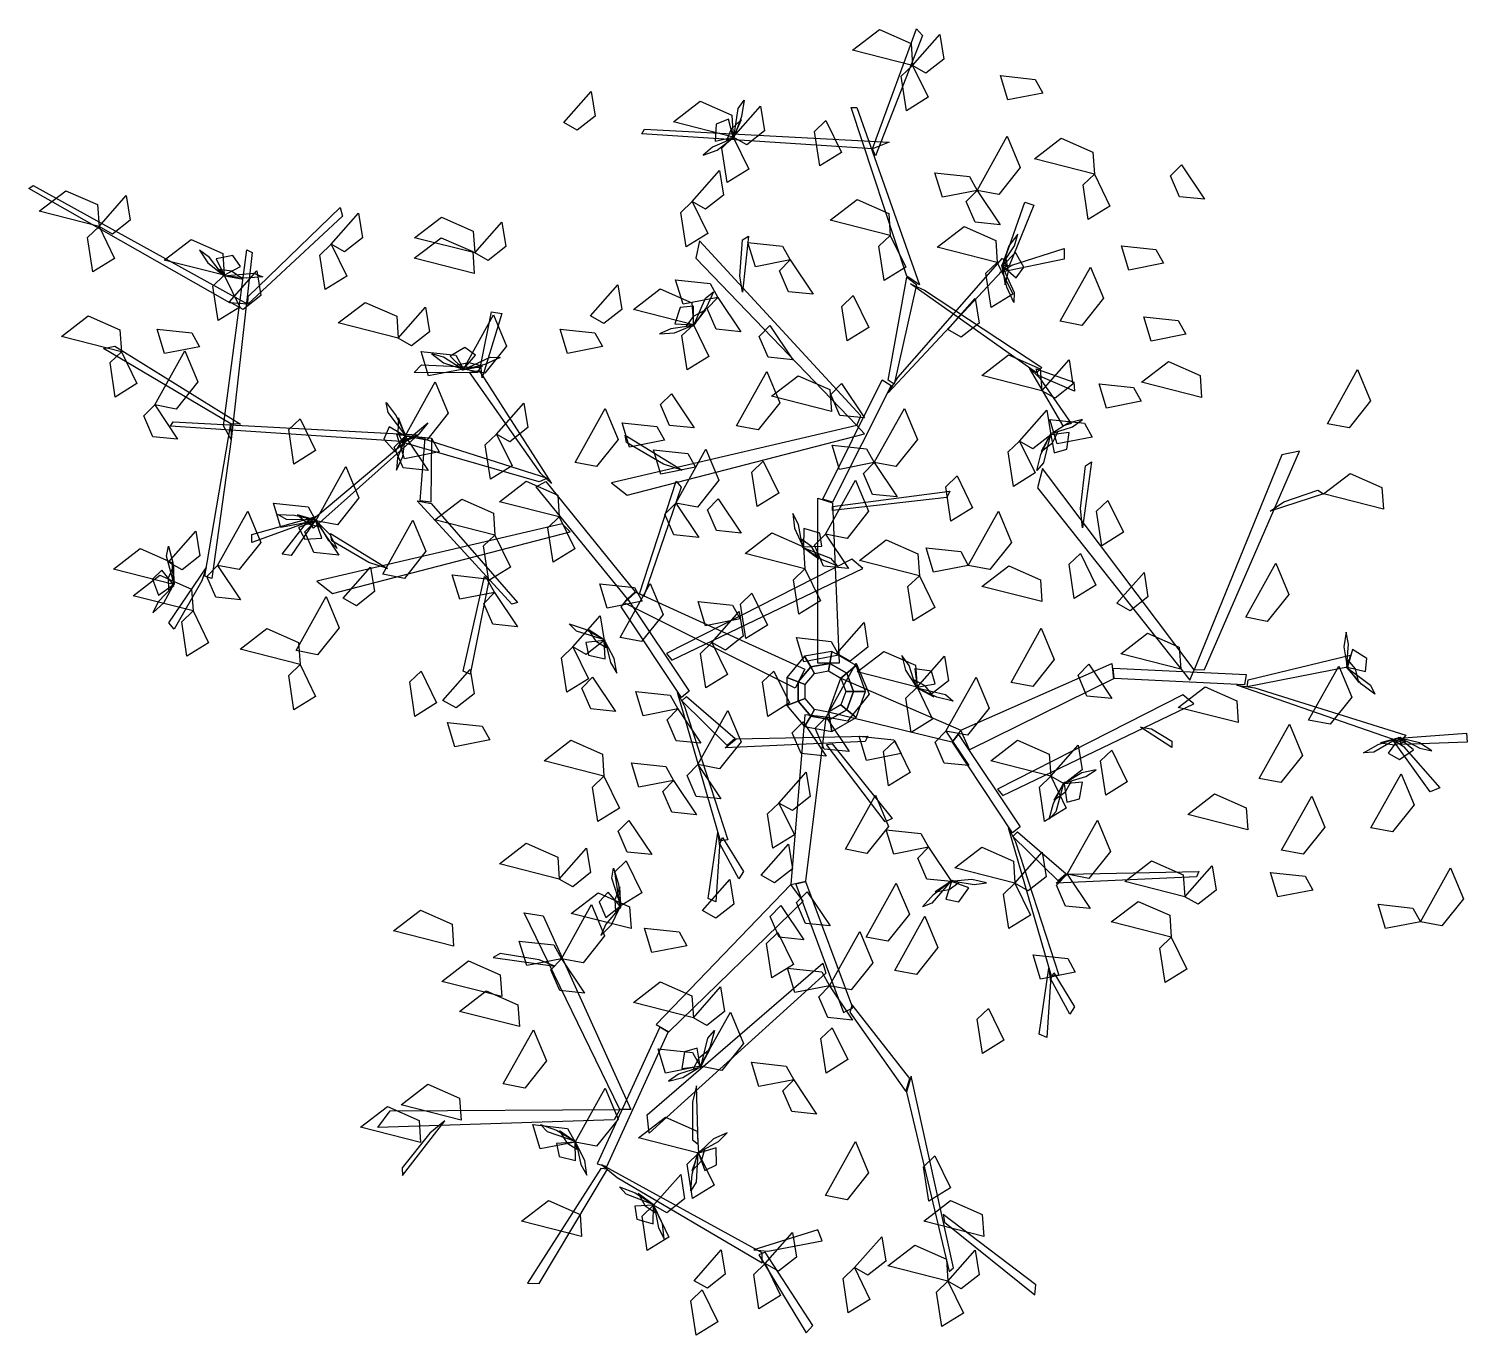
# Model space of a CAD drawing. Extents: x -1501 to 596, y -723 to -174.
# Drawn here: x 143.3 to 596.4, y -644.1 to -232.6 of the extents above; entities that cross this region are included whole.
import ezdxf

# ---------------------------------------------------------------- set-up
doc = ezdxf.new("R2010")
doc.units = 0
doc.layers.get('0').update_dxf_attribs({"linetype": 'CONTINUOUS'})

msp = doc.modelspace()

# ---------------------------------------------------------------- linework, layer by layer
at = {"color": 0, "linetype": 'CONTINUOUS'}
for points in [[(421.7, -244.14, 162.59), (402.8, -239.34, 160.89), (411.24, -232.85, 160.16), (421.21, -237.24, 161.37)], [(409.07, -270.44, 192.21), (422.92, -232.59, 217.44), (424.76, -234.76, 215.99), (410, -272.62, 190.76)], [(421.7, -244.14, 162.59), (430.3, -234.39, 158.43), (431.54, -242.13, 158.72), (425.91, -246.55, 161.26)], [(421.7, -244.14, 154.19), (426.58, -254.18, 152.48), (419.77, -258.4, 158.57), (418.12, -247.57, 157.63)], [(462.66, -252.86, 191.38), (451.71, -255.02, 189.67), (449.37, -247.35, 195.76), (460.27, -248.53, 194.83)], [(311.82, -262.15, 217.28), (320.42, -252.4, 213.12), (321.67, -260.14, 213.42), (316.03, -264.56, 215.95)], [(365.22, -266.73, 162.59), (346.33, -261.93, 160.89), (354.76, -255.44, 160.16), (364.73, -259.83, 161.37)], [(365.22, -266.73, 162.59), (373.82, -256.98, 158.43), (375.07, -264.72, 158.72), (369.44, -269.14, 161.26)], [(365.4, -266.86, 162.85), (366.73, -257.66, 160.89), (368.59, -255.06, 164.17), (367.79, -260.27, 165.16)], [(419.84, -310.47, 165.52), (402.31, -257.39, 200.91), (404.15, -257.39, 200.91), (423.84, -313.29, 163.64)], [(365.22, -266.73, 162.59), (363.7, -261.11, 159.12), (359.85, -262.63, 157.23), (359.53, -267.97, 159.36)], [(365.21, -267.1, 162.84), (367.78, -261.21, 167), (364.53, -264.24, 170.95), (363.12, -267.75, 168.11)], [(394.39, -261.48, 172.9), (399.28, -271.52, 171.19), (392.46, -275.74, 177.28), (390.81, -264.9, 176.35)], [(409.07, -270.44, 192.21), (336.38, -265.66, 209), (337.2, -264.23, 209.55), (414.32, -268.32, 192.23)], [(364.71, -267.26, 162.38), (358.68, -269.84, 161.53), (355.71, -272.37, 164.39), (360.14, -270.81, 165.9)], [(365.22, -266.73, 162.59), (370.11, -276.77, 160.88), (363.29, -280.99, 166.97), (361.65, -270.16, 166.03)], [(442.01, -283.49, 142.43), (451.49, -266.45, 140.73), (455.61, -276.26, 140), (448.81, -284.78, 141.21)], [(478.95, -278.38, 189.7), (460.05, -273.58, 188.01), (468.49, -267.09, 187.27), (478.46, -271.48, 188.49)], [(506.36, -275.45, 161.14), (513.59, -286.26, 156.98), (505.79, -285.49, 157.28), (502.96, -278.91, 159.81)], [(352.28, -286.99, 201.04), (360.88, -277.24, 196.88), (362.13, -284.98, 197.18), (356.49, -289.4, 199.71)], [(442.01, -283.49, 142.43), (431.06, -285.64, 140.72), (428.72, -277.97, 146.81), (439.62, -279.15, 145.87)], [(478.95, -278.38, 198.1), (483.83, -288.42, 196.39), (477.02, -292.64, 202.48), (475.37, -281.8, 201.55)], [(206.65, -318.91, 165.95), (143.3, -282.93, 182.74), (144.67, -282.01, 183.29), (212.29, -319.29, 165.97)], [(165.43, -294.88, 170.99), (146.53, -290.08, 169.29), (154.97, -283.59, 168.56), (164.94, -287.98, 169.77)], [(165.43, -294.88, 162.59), (174.03, -285.13, 158.43), (175.27, -292.87, 158.72), (169.64, -297.28, 161.26)], [(442.01, -283.49, 142.43), (449.24, -294.3, 138.27), (441.44, -293.52, 138.56), (438.61, -286.95, 141.1)], [(212.41, -316.93, 167.42), (241.36, -288.89, 192.65), (242.07, -291.66, 191.2), (212.29, -319.29, 165.97)], [(352.28, -286.99, 180.88), (357.17, -297.03, 179.17), (350.35, -301.25, 185.26), (348.7, -290.41, 184.33)], [(414.66, -297.66, 192.83), (395.77, -292.85, 191.13), (404.2, -286.36, 190.4), (414.17, -290.75, 191.61)], [(449.99, -307.21, 151.33), (457.07, -287.21, 174.42), (459.83, -288.13, 173.35), (452.14, -307.21, 151.33)], [(238.57, -300.43, 154.19), (247.17, -290.69, 150.03), (248.42, -298.42, 150.32), (242.78, -302.84, 152.86)], [(283.75, -303.21, 170.99), (264.85, -298.41, 169.29), (273.29, -291.92, 168.56), (283.26, -296.31, 169.77)], [(283.75, -303.21, 170.99), (292.35, -293.46, 166.83), (293.6, -301.2, 167.12), (287.96, -305.62, 169.66)], [(165.43, -294.88, 154.19), (170.31, -304.92, 152.48), (163.5, -309.14, 158.57), (161.85, -298.3, 157.63)], [(204.87, -310.25, 162.59), (185.97, -305.44, 160.89), (194.41, -298.96, 160.16), (204.38, -303.35, 161.37)], [(283.61, -309.69, 217.28), (264.71, -304.88, 215.59), (273.15, -298.4, 214.85), (283.12, -302.79, 216.07)], [(367.24, -310.38, 150.9), (368.16, -299.1, 159.86), (370, -297.92, 160.8), (368.16, -315.52, 146.82)], [(414.66, -297.66, 170.99), (419.55, -307.7, 169.28), (412.73, -311.92, 175.37), (411.08, -301.08, 174.43)], [(448.36, -306.17, 170.99), (429.47, -301.37, 169.29), (437.9, -294.88, 168.56), (447.87, -299.27, 169.77)], [(450.12, -306.49, 151.12), (453.74, -301.01, 150.27), (454.83, -297.26, 153.13), (451.98, -301.01, 154.64)], [(204.23, -309.88, 162.38), (200.27, -304.65, 161.53), (197.11, -302.37, 164.39), (199.69, -306.3, 165.9)], [(204.66, -357.65, 140.73), (212, -302.23, 176.12), (213.66, -303.04, 176.12), (207.03, -361.94, 138.85)], [(238.57, -300.43, 162.59), (243.45, -310.48, 160.88), (236.64, -314.69, 166.97), (234.99, -303.86, 166.03)], [(405.38, -354.53, 129.45), (354.62, -299.34, 155.21), (353.39, -304.88, 152.62), (404.15, -357.55, 128.04)], [(383.12, -305.39, 207.8), (372.16, -307.54, 206.08), (369.83, -299.88, 212.18), (380.72, -301.05, 211.24)], [(452.95, -307.04, 151.1), (469.43, -301.84, 148.65), (469.43, -305.11, 147.12), (449.2, -309.34, 151.14)], [(449.99, -307.21, 151.33), (454.35, -311.07, 147.86), (456.74, -307.67, 145.97), (454.06, -303.04, 148.1)], [(500.74, -306.43, 169.54), (489.79, -308.58, 167.83), (487.45, -300.92, 173.92), (498.35, -302.09, 172.99)], [(204.87, -310.25, 162.59), (209.96, -307.42, 159.12), (207.55, -304.04, 157.23), (202.3, -305.02, 159.36)], [(383.12, -305.39, 207.8), (390.34, -316.2, 203.64), (382.55, -315.42, 203.93), (379.72, -308.85, 206.47)], [(417.07, -342.43, 135.1), (449.99, -304.88, 152.62), (451.22, -307.4, 151.45), (414, -347.22, 132.86)], [(448.36, -306.17, 184.43), (453.25, -316.22, 182.72), (446.43, -320.43, 188.81), (444.78, -309.6, 187.87)], [(449.77, -307.2, 151.59), (453.73, -315.61, 149.63), (453.61, -318.8, 152.91), (451.41, -314.02, 153.9)], [(449.79, -306.9, 151.58), (450.89, -313.23, 155.74), (451.94, -308.9, 159.69), (451.19, -305.2, 156.85)], [(468.22, -324.71, 186.34), (477.7, -307.67, 184.65), (481.81, -317.49, 183.91), (475.02, -326.01, 185.13)], [(204.87, -310.25, 162.59), (209.75, -320.29, 160.88), (202.94, -324.51, 166.97), (201.29, -313.67, 166.03)], [(204.51, -310.33, 162.84), (210.84, -311.41, 167), (207.12, -308.98, 170.95), (203.38, -308.45, 168.11)], [(204.79, -310.45, 162.85), (214.04, -309.53, 160.89), (217.01, -310.71, 164.17), (211.76, -311.18, 165.16)], [(206.57, -318.6, 182), (215.17, -308.86, 177.84), (216.41, -316.59, 178.14), (210.78, -321.01, 180.67)], [(360.36, -317.19, 142.43), (349.4, -319.34, 140.72), (347.06, -311.68, 146.81), (357.96, -312.85, 145.87)], [(414, -343.26, 134.79), (419.84, -310.8, 165.71), (422.92, -313.09, 163.52), (415.84, -344.5, 133.62)], [(320.23, -323.03, 192.83), (328.83, -313.28, 188.67), (330.07, -321.01, 188.96), (324.44, -325.43, 191.5)], [(352.63, -325.8, 192.83), (333.74, -321, 191.13), (342.17, -314.51, 190.4), (352.14, -318.9, 191.61)], [(352.77, -325.97, 193.09), (356.49, -317.45, 191.13), (358.97, -315.44, 194.41), (356.82, -320.25, 195.4)], [(403.02, -316.62, 216.16), (407.9, -326.66, 214.45), (401.09, -330.88, 220.54), (399.44, -320.04, 219.61)], [(425.49, -314.94, 165.52), (462.35, -339.29, 188.93), (460.75, -340.98, 187.36), (421.07, -312.92, 162.54)], [(259.68, -330.06, 170.99), (240.78, -325.26, 169.29), (249.22, -318.77, 168.56), (259.19, -323.16, 169.77)], [(259.68, -330.06, 154.19), (268.28, -320.31, 150.03), (269.52, -328.05, 150.32), (263.89, -332.47, 152.86)], [(352.63, -325.8, 192.83), (352.66, -319.98, 189.36), (348.53, -320.42, 187.47), (346.81, -325.49, 189.6)], [(352.53, -326.15, 193.08), (356.56, -321.16, 197.24), (352.62, -323.22, 201.19), (350.33, -326.22, 198.35)], [(360.36, -317.19, 142.43), (367.58, -328, 138.27), (359.78, -327.22, 138.56), (356.95, -320.65, 141.1)], [(432.81, -327.28, 170.99), (441.41, -317.54, 166.83), (442.65, -325.27, 167.12), (437.02, -329.69, 169.66)], [(172.46, -334.32, 162.59), (153.57, -329.52, 160.89), (162, -323.03, 160.16), (171.98, -327.42, 161.37)], [(280.18, -339.78, 134.03), (289.66, -322.74, 132.33), (293.77, -332.56, 131.6), (286.97, -341.08, 132.81)], [(285.74, -338.48, 127.26), (289.1, -321.72, 130.23), (292.34, -322.28, 128.72), (286.07, -342.49, 126.07)], [(352, -326.18, 192.62), (345.49, -327.07, 191.77), (341.96, -328.71, 194.63), (346.65, -328.39, 196.14)], [(352.63, -325.8, 192.83), (357.52, -335.84, 191.12), (350.7, -340.06, 197.21), (349.05, -329.23, 196.27)], [(376.75, -326.01, 161.14), (383.97, -336.82, 156.98), (376.17, -336.04, 157.28), (373.34, -329.47, 159.81)], [(507.78, -328.83, 161.14), (496.82, -330.99, 159.43), (494.49, -323.32, 165.52), (505.38, -324.5, 164.59)], [(197.04, -332.74, 142.43), (186.08, -334.9, 140.72), (183.75, -327.23, 146.81), (194.64, -328.41, 145.87)], [(324, -332.68, 98.58), (313.04, -334.83, 96.86), (310.71, -327.17, 102.96), (321.6, -328.35, 102.02)], [(206.94, -357.08, 135.86), (166.88, -333.26, 155.69), (170.37, -332.58, 155.34), (210.01, -357.12, 135.23)], [(172.46, -334.32, 162.59), (177.35, -344.36, 160.88), (170.54, -348.58, 166.97), (168.89, -337.75, 166.03)], [(182.97, -351.07, 142.43), (192.45, -334.04, 140.73), (196.56, -343.85, 140), (189.76, -352.37, 141.21)], [(280.18, -339.78, 134.03), (269.22, -341.93, 132.32), (266.89, -334.27, 138.41), (277.78, -335.45, 137.47)], [(279.46, -339.65, 133.82), (273.98, -336.03, 132.97), (270.23, -334.94, 135.83), (273.98, -337.79, 137.34)], [(280.18, -339.78, 134.03), (284.04, -335.41, 130.56), (280.64, -333.03, 128.67), (276.01, -335.71, 130.8)], [(284.51, -341, 126.57), (264.68, -340.88, 150.2), (266.98, -338.49, 150.03), (285.47, -339.33, 127.21)], [(279.87, -339.97, 134.28), (286.2, -338.88, 138.44), (281.88, -337.83, 142.39), (278.17, -338.58, 139.55)], [(280.17, -340, 134.29), (288.58, -336.04, 132.33), (291.78, -336.16, 135.61), (286.99, -338.36, 136.6)], [(462.36, -346.59, 217.28), (443.46, -341.79, 215.59), (451.9, -335.3, 214.85), (461.87, -339.69, 216.07)], [(461.66, -342.54, 187.09), (471.62, -356.96, 185.62), (469.14, -357.61, 183.58), (458.54, -339.47, 186.73)], [(460.66, -339.73, 187.28), (472.47, -343.95, 213.03), (472.71, -346.75, 211.84), (461.21, -341.82, 187.28)], [(462.36, -346.59, 217.28), (470.96, -336.84, 213.12), (472.21, -344.58, 213.42), (466.57, -348.99, 215.95)], [(512.71, -348.69, 181.3), (493.82, -343.89, 179.61), (502.25, -337.4, 178.87), (512.23, -341.79, 180.09)], [(261.85, -360.89, 142.43), (271.33, -343.85, 140.73), (275.44, -353.67, 140), (268.64, -362.18, 141.21)], [(304.6, -372.64, 100.64), (282.16, -340.74, 127.84), (285.2, -340.21, 127.04), (307.96, -375.84, 97.51)], [(366.27, -357.61, 207.8), (375.75, -340.57, 206.1), (379.86, -350.39, 205.37), (373.07, -358.9, 206.58)], [(396.1, -353.16, 189.7), (377.2, -348.36, 188.01), (385.64, -341.87, 187.27), (395.61, -346.26, 188.49)], [(393.38, -380.74, 117.21), (412.15, -343.19, 134.74), (414.92, -344.95, 133.92), (396.46, -381.75, 116.74)], [(399.34, -344.34, 161.14), (406.56, -355.15, 156.98), (398.76, -354.37, 157.28), (395.93, -347.8, 159.81)], [(552.37, -356.99, 202.25), (561.85, -339.95, 200.55), (565.96, -349.77, 199.82), (559.16, -358.29, 201.03)], [(345.71, -347.53, 118.63), (352.94, -358.34, 114.47), (345.14, -357.57, 114.77), (342.31, -350.99, 117.3)], [(493.71, -349.94, 169.54), (482.75, -352.1, 167.83), (480.42, -344.43, 173.92), (491.31, -345.61, 172.99)], [(182.97, -351.07, 142.43), (190.19, -361.88, 138.27), (182.39, -361.11, 138.56), (179.56, -354.53, 141.1)], [(262.06, -360.85, 142.69), (256.46, -353.43, 140.73), (255.92, -350.28, 144.01), (259.06, -354.52, 145)], [(290.64, -360.24, 217.28), (299.25, -350.49, 213.12), (300.49, -358.23, 213.42), (294.86, -362.65, 215.95)], [(315.36, -369.22, 150.83), (324.84, -352.19, 149.13), (328.95, -362, 148.4), (322.16, -370.52, 149.61)], [(409.61, -369.22, 142.43), (419.09, -352.19, 140.73), (423.2, -362, 140), (416.41, -370.52, 141.21)], [(455.4, -362.47, 170.99), (464, -352.72, 166.83), (465.24, -360.45, 167.12), (459.61, -364.87, 169.66)], [(260.66, -362.59, 122.46), (187.97, -357.81, 139.26), (188.79, -356.38, 139.81), (265.91, -360.47, 122.48)], [(207.03, -361.94, 138.85), (200.99, -405.7, 162.26), (198.77, -404.99, 160.68), (206.94, -357.08, 135.86)], [(228.75, -355.43, 170.99), (233.64, -365.47, 169.28), (226.83, -369.69, 175.37), (225.18, -358.86, 174.43)], [(265.91, -360.47, 122.48), (232.98, -389.93, 145.89), (231.75, -387.96, 144.32), (268.98, -356.72, 119.49)], [(262.1, -361.15, 142.68), (259.72, -355.18, 146.84), (259.59, -359.63, 150.79), (261.09, -363.1, 147.95)], [(404.15, -357.55, 128.04), (326.84, -375.65, 147.02), (331.77, -379.49, 145.11), (406.59, -360.15, 127)], [(343.5, -362.18, 164.27), (332.55, -364.34, 162.56), (330.21, -356.67, 168.65), (341.11, -357.85, 167.71)], [(478.22, -361.19, 161.14), (467.26, -363.34, 159.43), (464.93, -355.68, 165.52), (475.82, -356.86, 164.59)], [(465.8, -359.97, 166.91), (472.05, -357.95, 166.07), (475.23, -355.71, 168.93), (470.67, -356.85, 170.44)], [(261.85, -360.89, 142.43), (256.78, -358.01, 138.96), (255.15, -361.82, 137.07), (258.72, -365.8, 139.2)], [(261.85, -360.89, 142.43), (269.07, -371.7, 138.27), (261.27, -370.92, 138.56), (258.44, -364.35, 141.1)], [(261.86, -361.62, 142.22), (259.45, -367.73, 141.37), (259.16, -371.62, 144.23), (261.17, -367.37, 145.74)], [(272.57, -365.86, 118.63), (261.62, -368.02, 116.92), (259.28, -360.35, 123.01), (270.18, -361.53, 122.07)], [(304.07, -375.29, 99.47), (260.79, -362.85, 122.67), (265.41, -361.03, 122.07), (306.64, -374.16, 99.2)], [(270.18, -361.53, 122.07), (269.92, -381.75, 157.54), (266.58, -381.29, 155.03), (268.2, -361.33, 120.72)], [(290.64, -360.24, 217.28), (295.53, -370.28, 215.57), (288.72, -374.5, 221.66), (287.07, -363.67, 220.72)], [(343.2, -369.73, 144.05), (331.6, -362.9, 151.57), (331.16, -360.61, 152.36), (349.1, -371.64, 140.63)], [(455.4, -362.47, 170.99), (460.28, -372.51, 169.28), (453.47, -376.73, 175.37), (451.82, -365.89, 174.43)], [(465.08, -360.31, 167.38), (462.91, -369.35, 165.43), (460.83, -371.77, 168.71), (462.1, -366.66, 169.7)], [(465.28, -360.09, 167.38), (462.19, -365.72, 171.53), (465.71, -363, 175.49), (467.43, -359.63, 172.65)], [(465.24, -360.45, 167.12), (466.24, -366.19, 163.66), (470.22, -365.03, 161.76), (471.02, -359.74, 163.89)], [(353.32, -370.7, 150.83), (342.36, -372.86, 149.12), (340.03, -365.19, 155.21), (350.92, -366.37, 154.27)], [(347.11, -381.99, 190.76), (356.59, -364.96, 189.06), (360.7, -374.77, 188.33), (353.9, -383.29, 189.54)], [(409.61, -369.22, 167.63), (398.65, -371.38, 165.92), (396.32, -363.71, 172.01), (407.21, -364.89, 171.07)], [(513.65, -434.38, 189.36), (543.6, -365.64, 215.12), (538.03, -366.76, 212.54), (510.38, -434.48, 187.95)], [(233.7, -387.55, 142.43), (243.18, -370.52, 140.73), (247.29, -380.33, 140), (240.5, -388.85, 141.21)], [(374.66, -368.79, 217.28), (379.55, -378.83, 215.57), (372.73, -383.04, 221.66), (371.08, -372.21, 220.72)], [(409.61, -369.22, 142.43), (416.83, -380.03, 138.27), (409.04, -379.26, 138.56), (406.21, -372.68, 141.1)], [(510.38, -434.48, 187.95), (462.57, -371.08, 206.93), (461.05, -377.15, 205.02), (508.99, -437.76, 186.91)], [(474.6, -383.66, 203.96), (476.16, -370.28, 211.48), (478.07, -368.96, 212.27), (475.23, -389.82, 200.54)], [(310.41, -386.35, 162.59), (291.52, -381.55, 160.89), (299.95, -375.06, 160.16), (309.93, -379.45, 161.37)], [(331.91, -412.2, 86.3), (303.14, -376.84, 99.22), (306.13, -375.23, 98.61), (334.28, -409.95, 85.95)], [(335.64, -410.62, 85.25), (347.19, -375.13, 87.84), (348.8, -376.97, 86.78), (336.99, -411.3, 84.54)], [(394.24, -391.81, 172.67), (403.72, -374.78, 170.97), (407.83, -384.59, 170.24), (401.04, -393.11, 171.45)], [(435.7, -373.44, 217.28), (440.58, -383.48, 215.57), (433.77, -387.7, 221.66), (432.12, -376.86, 220.72)], [(570.01, -383.94, 222.41), (551.12, -379.13, 220.71), (559.55, -372.65, 219.98), (569.52, -377.04, 221.19)], [(391.85, -432.43, 82.95), (391.85, -380.44, 117.61), (396.46, -381.96, 116.6), (398.61, -432.43, 82.95)], [(396.46, -383.05, 115.87), (433.38, -378.27, 119.06), (432.45, -380.22, 117.76), (396.46, -384.36, 115)], [(538.6, -381.64, 210.81), (549.28, -377.93, 219.77), (551.12, -379.13, 220.71), (534.27, -384.56, 206.73)], [(202.78, -401.63, 150.83), (212.26, -384.59, 149.13), (216.37, -394.4, 148.4), (209.58, -402.92, 149.61)], [(233.7, -387.55, 134.03), (222.74, -389.71, 132.32), (220.41, -382.04, 138.41), (231.31, -383.22, 137.47)], [(270.02, -382.13, 157.41), (297.26, -413.35, 200.75), (295.48, -413.86, 200.75), (265.63, -381.31, 155.11)], [(290.13, -392.09, 185.72), (271.23, -387.29, 184.02), (279.67, -380.8, 183.29), (289.64, -385.19, 184.5)], [(347.11, -381.99, 195.8), (354.33, -392.8, 191.64), (346.53, -392.03, 191.93), (343.7, -385.45, 194.46)], [(360.48, -380.64, 83.46), (367.7, -391.45, 79.3), (359.9, -390.67, 79.59), (357.07, -384.1, 82.12)], [(439.24, -401.63, 150.83), (448.72, -384.59, 149.13), (452.83, -394.4, 148.4), (446.03, -402.92, 149.61)], [(483.21, -381.15, 189.7), (488.09, -391.19, 187.99), (481.28, -395.41, 194.08), (479.63, -384.58, 193.15)], [(230.02, -388.44, 144.05), (213.54, -394.42, 142.58), (213.54, -391.84, 140.54), (233.78, -386.21, 143.69)], [(233.8, -387.36, 142.69), (224.51, -387.12, 140.73), (221.71, -385.58, 144.01), (226.98, -385.76, 145)], [(232.98, -388.19, 144.24), (225.91, -398.54, 169.99), (223.14, -398.06, 168.8), (230.83, -388.19, 144.24)], [(234.07, -387.52, 142.68), (227.92, -385.66, 146.84), (231.31, -388.53, 150.79), (234.96, -389.52, 147.95)], [(233.7, -387.55, 142.43), (228.29, -389.72, 138.96), (230.26, -393.37, 137.07), (235.6, -393.06, 139.2)], [(233.7, -387.55, 142.43), (240.92, -398.36, 138.27), (233.13, -397.59, 138.56), (230.3, -391.01, 141.1)], [(311.34, -388.5, 95.32), (234.02, -406.6, 114.3), (238.96, -410.44, 112.39), (313.78, -391.1, 94.28)], [(234.29, -388, 142.22), (237.56, -393.69, 141.37), (240.41, -396.34, 144.23), (238.35, -392.12, 145.74)], [(254.81, -404.4, 172.67), (264.29, -387.37, 170.97), (268.4, -397.18, 170.24), (261.61, -405.7, 171.45)], [(310.41, -386.35, 162.59), (315.3, -396.4, 160.88), (308.48, -400.61, 166.97), (306.84, -389.78, 166.03)], [(386.91, -395.18, 215.86), (385.75, -388.72, 215.01), (383.96, -385.25, 217.87), (384.48, -389.93, 219.38)], [(187.36, -400.61, 185.72), (195.96, -390.86, 181.56), (197.21, -398.59, 181.85), (191.57, -403.01, 184.38)], [(250.39, -400.68, 111.33), (238.79, -393.85, 118.85), (238.35, -391.56, 119.64), (256.28, -402.59, 107.9)], [(290.13, -392.09, 185.72), (295.01, -402.13, 184), (288.2, -406.35, 190.1), (286.55, -395.51, 189.16)], [(387.79, -402.7, 217.28), (368.9, -397.89, 215.59), (377.33, -391.4, 214.85), (387.31, -395.79, 216.07)], [(386.95, -395.71, 216.32), (392.11, -399.54, 220.48), (389.89, -395.68, 224.43), (386.79, -393.51, 221.59)], [(387.31, -395.79, 216.07), (393.13, -395.59, 212.6), (392.52, -391.48, 210.71), (387.38, -389.97, 212.83)], [(394.24, -391.81, 115.55), (401.46, -402.62, 111.39), (393.67, -401.85, 111.68), (390.84, -395.27, 114.22)], [(423.82, -404.87, 194.12), (404.92, -400.06, 192.42), (413.36, -393.57, 191.69), (423.33, -397.96, 192.9)], [(188.84, -407.64, 185.72), (169.95, -402.84, 184.02), (178.38, -396.35, 183.29), (188.35, -400.74, 184.5)], [(189.05, -407.69, 185.97), (186.63, -398.71, 184.02), (187.3, -395.59, 187.3), (188.63, -400.69, 188.29)], [(387.14, -395.94, 216.33), (395.81, -399.32, 214.37), (397.92, -401.71, 217.65), (393.03, -399.76, 218.64)], [(439.24, -401.63, 107.15), (428.28, -403.78, 105.44), (425.95, -396.11, 111.53), (436.84, -397.29, 110.59)], [(474.55, -397.83, 194.12), (479.44, -407.87, 192.4), (472.62, -412.09, 198.5), (470.98, -401.26, 197.56)], [(188.84, -407.64, 185.72), (185.22, -403.08, 182.25), (182.28, -406.01, 180.36), (184.11, -411.04, 182.48)], [(188.98, -407.98, 185.97), (189, -401.56, 190.13), (187.22, -405.63, 194.08), (187.31, -409.41, 191.24)], [(197.76, -406.48, 160.41), (189.06, -421.7, 158.94), (187.4, -419.74, 156.9), (199.18, -402.35, 160.06)], [(202.78, -401.63, 142.43), (210, -412.44, 138.27), (202.2, -411.66, 138.56), (199.37, -405.09, 141.1)], [(242.35, -411.9, 185.72), (250.95, -402.16, 181.56), (252.2, -409.89, 181.85), (246.57, -414.31, 184.38)], [(345.87, -431.49, 102.64), (406, -402.59, 137.05), (402.52, -399.7, 133.59), (344.19, -429.41, 100.76)], [(387.79, -402.7, 217.28), (392.68, -412.74, 215.57), (385.86, -416.95, 221.66), (384.22, -406.12, 220.72)], [(462.43, -413.02, 162.59), (443.54, -408.22, 160.89), (451.97, -401.73, 160.16), (461.95, -406.12, 161.37)], [(526.62, -417.97, 207.8), (536.1, -400.94, 206.1), (540.22, -410.75, 205.37), (533.42, -419.27, 206.58)], [(195.05, -415.98, 162.59), (176.16, -411.18, 160.89), (184.59, -404.69, 160.16), (194.57, -409.08, 161.37)], [(289.99, -410.14, 150.83), (279.03, -412.3, 149.12), (276.7, -404.63, 155.21), (287.6, -405.81, 154.27)], [(288.2, -406.35, 190.1), (282.3, -435.9, 221), (280.1, -434.93, 219.23), (286.89, -405.13, 188.32)], [(336.47, -412.92, 134.03), (325.51, -415.08, 132.32), (323.18, -407.41, 138.41), (334.07, -408.59, 137.47)], [(329.55, -424.34, 75.06), (339.03, -407.3, 73.36), (343.15, -417.12, 72.63), (336.35, -425.64, 73.84)], [(423.82, -404.87, 177.32), (428.7, -414.91, 175.6), (421.89, -419.13, 181.7), (420.24, -408.29, 180.76)], [(485.98, -413.56, 189.7), (494.58, -403.81, 185.54), (495.83, -411.54, 185.84), (490.2, -415.96, 188.37)], [(188.58, -408.33, 185.51), (184.07, -413.1, 184.66), (182.34, -416.59, 187.52), (185.8, -413.4, 189.03)], [(227.49, -428.47, 195.8), (236.97, -411.44, 194.1), (241.08, -421.25, 193.37), (234.28, -429.77, 194.58)], [(289.99, -410.14, 167.63), (297.21, -420.95, 163.47), (289.42, -420.18, 163.76), (286.59, -413.6, 166.3)], [(331.91, -412.2, 86.3), (351.27, -441.28, 109.71), (348.88, -443.25, 108.61), (329.94, -414.69, 85.67)], [(384.74, -440.33, 58.54), (330.87, -413.4, 86.66), (334.51, -410.06, 85.84), (387.77, -434.28, 58.54)], [(371.08, -410.36, 103.62), (375.97, -420.4, 101.9), (369.16, -424.62, 108), (367.51, -413.79, 107.06)], [(195.05, -415.98, 162.59), (199.94, -426.02, 160.88), (193.13, -430.24, 166.97), (191.48, -419.41, 166.03)], [(367.39, -418.48, 150.83), (356.43, -420.63, 149.12), (354.1, -412.96, 155.21), (365, -414.14, 154.27)], [(358.49, -425.92, 103.62), (367.09, -416.17, 99.46), (368.34, -423.9, 99.75), (362.71, -428.32, 102.28)], [(324.67, -425.11, 150.58), (315.81, -422.31, 148.63), (313.54, -420.06, 151.91), (318.55, -421.69, 152.9)], [(314.67, -427.28, 154.19), (323.27, -417.53, 150.03), (324.52, -425.26, 150.32), (318.89, -429.68, 152.86)], [(397.79, -429.36, 217.28), (406.39, -419.61, 213.12), (407.64, -427.35, 213.42), (402.01, -431.77, 215.95)], [(228.75, -432.83, 187.79), (209.86, -428.03, 186.09), (218.29, -421.54, 185.36), (228.27, -425.93, 186.57)], [(324.52, -425.26, 150.32), (318.72, -425.86, 146.86), (319.6, -429.91, 144.96), (324.82, -431.08, 147.09)], [(324.88, -425.33, 150.58), (319.48, -421.85, 154.73), (321.95, -425.54, 158.69), (325.18, -427.51, 155.85)], [(324.96, -425.85, 150.11), (326.53, -432.22, 149.27), (328.55, -435.56, 152.13), (327.73, -430.93, 153.64)], [(398.44, -429.89, 83.46), (387.48, -432.05, 81.74), (385.15, -424.38, 87.84), (396.04, -425.56, 86.9)], [(452.72, -438.47, 169.54), (462.2, -421.44, 167.85), (466.31, -431.25, 167.11), (459.52, -439.77, 168.33)], [(506.13, -434.31, 162.59), (487.24, -429.51, 160.89), (495.67, -423.02, 160.16), (505.65, -427.41, 161.37)], [(558.42, -432.96, 223.22), (559.03, -426.43, 222.38), (558.23, -422.61, 225.23), (557.48, -427.25, 226.75)], [(314.67, -427.28, 201.23), (319.56, -437.32, 199.52), (312.74, -441.54, 205.61), (311.09, -430.7, 204.67)], [(358.49, -425.92, 103.62), (363.38, -435.96, 101.9), (356.56, -440.18, 108), (354.92, -429.34, 107.06)], [(389.59, -433.56, 24), (387.68, -430.26), (382.06, -436.96), (385.64, -438.26, 24)], [(395.63, -432.49, 24), (396.3, -428.74), (387.68, -430.26), (389.59, -433.56, 24)], [(400.95, -435.56, 24), (403.87, -433.12), (396.3, -428.74), (395.63, -432.49, 24)], [(423.12, -439.99, 103.62), (404.22, -435.19, 101.92), (412.66, -428.7, 101.19), (422.63, -433.09, 102.4)], [(422.63, -439.44, 103.41), (420.58, -433.2, 102.56), (418.32, -430.03, 105.42), (419.49, -434.58, 106.93)], [(423.12, -439.99, 103.62), (431.72, -430.24, 99.46), (432.96, -437.98, 99.75), (427.33, -442.4, 102.28)], [(527.43, -437.7, 194.7), (559.49, -429.92, 225.62), (558.64, -433.66, 223.43), (527.05, -439.89, 193.53)], [(558.64, -433.66, 223.43), (564.3, -435.01, 219.97), (564.81, -430.9, 218.07), (560.27, -428.07, 220.2)], [(228.75, -432.83, 170.99), (233.64, -442.87, 169.28), (226.83, -447.09, 175.37), (225.18, -436.26, 174.43)], [(266.88, -434.92, 208.88), (271.77, -444.96, 207.17), (264.95, -449.17, 213.26), (263.3, -438.34, 212.32)], [(273.75, -444.13, 192.83), (282.35, -434.38, 188.67), (283.6, -442.11, 188.96), (277.96, -446.53, 191.5)], [(377.98, -434.92, 217.28), (382.87, -444.96, 215.57), (376.05, -449.17, 221.66), (374.4, -438.34, 220.72)], [(390.79, -435.64, 96), (389.59, -433.56, 24), (385.64, -438.26, 24), (387.9, -439.09, 96)], [(395.22, -434.86, 96), (395.63, -432.49, 24), (389.59, -433.56, 24), (390.79, -435.64, 96)], [(394.43, -449.42, 75.05), (403.91, -432.38, 73.35), (408.03, -442.2, 72.62), (401.23, -450.72, 73.83)], [(399.11, -437.11, 96), (400.95, -435.56, 24), (395.63, -432.49, 24), (395.22, -434.86, 96)], [(403.05, -441.33, 24), (406.86, -441.33), (403.87, -433.12), (400.95, -435.56, 24)], [(423.12, -439.99, 103.62), (428.85, -438.96, 100.15), (427.67, -434.99, 98.26), (422.37, -434.22, 100.38)], [(436.92, -453.5, 142.86), (484.47, -432.48, 177.53), (484.95, -437.31, 176.51), (439.66, -459.69, 142.86)], [(477.2, -432.74, 167.63), (484.42, -443.54, 163.47), (476.62, -442.77, 163.76), (473.79, -436.19, 166.3)], [(484.82, -434.01, 177.13), (526.75, -435.99, 194.65), (526.26, -439.23, 193.83), (485.15, -437.23, 176.66)], [(546.44, -450.38, 207.8), (555.92, -433.34, 206.1), (560.03, -443.16, 205.37), (553.23, -451.67, 206.58)], [(558.32, -433.48, 223.69), (562.27, -438.55, 227.84), (561.15, -434.24, 231.8), (558.75, -431.33, 228.96)], [(558.44, -433.76, 223.69), (565.89, -439.32, 221.74), (567.29, -442.19, 225.02), (563.09, -439.01, 226.01)], [(320.91, -436.81, 142.43), (328.14, -447.62, 138.27), (320.34, -446.84, 138.56), (317.51, -440.27, 141.1)], [(385.64, -438.26, 24), (382.06, -436.96), (382.06, -445.71), (385.64, -444.4, 24)], [(387.9, -439.09, 96), (385.64, -438.26, 24), (385.64, -444.4, 24), (387.9, -443.58, 96)], [(399.11, -437.11, 96), (436.92, -453.5, 142.86), (434.07, -457.29, 141.62), (395.22, -447.81, 96)], [(400.65, -441.33, 96), (403.05, -441.33, 24), (400.95, -435.56, 24), (399.11, -437.11, 96)], [(422.75, -439.95, 103.87), (428.4, -443.02, 108.03), (425.66, -439.52, 111.98), (422.29, -437.81, 109.14)], [(432.2, -453.85, 115.55), (441.68, -436.81, 113.85), (445.79, -446.62, 113.12), (439, -455.14, 114.33)], [(529.44, -440.18, 195.01), (577.09, -455.1, 212.54), (575.28, -457.25, 211.36), (523.81, -439.3, 192.77)], [(347.76, -446.81, 107.15), (336.81, -448.96, 105.44), (334.47, -441.3, 111.53), (345.37, -442.48, 110.59)], [(349.82, -446.02, 110.18), (363.45, -488.05, 133.59), (361.14, -488.37, 132.02), (347.63, -441.69, 107.2)], [(350.44, -442.93, 109.75), (365.78, -456.11, 145.21), (363.28, -458.37, 142.7), (349.02, -444.32, 108.4)], [(387.9, -443.58, 96), (385.64, -444.4, 24), (389.59, -449.11, 24), (390.79, -447.03, 96)], [(399.11, -445.56, 96), (400.95, -447.1, 24), (403.05, -441.33, 24), (400.65, -441.33, 96)], [(400.95, -447.1, 24), (403.87, -449.55), (406.86, -441.33), (403.05, -441.33, 24)], [(423.12, -439.99, 103.62), (428, -450.03, 101.9), (421.19, -454.25, 108), (419.54, -443.42, 107.06)], [(422.98, -440.16, 103.87), (432.03, -442.28, 101.92), (434.46, -444.35, 105.2), (429.34, -443.11, 106.19)], [(450.13, -474.15, 158.77), (510.27, -445.24, 193.18), (506.79, -442.36, 189.72), (448.46, -472.06, 156.88)], [(524.28, -451.16, 192.83), (505.38, -446.36, 191.13), (513.82, -439.87, 190.4), (523.79, -444.26, 191.61)], [(347.76, -446.81, 134.03), (354.99, -457.62, 129.87), (347.19, -456.84, 130.16), (344.36, -450.27, 132.7)], [(354.05, -464.38, 118.63), (363.53, -447.34, 116.94), (367.64, -457.16, 116.2), (360.84, -465.67, 117.42)], [(385.64, -444.4, 24), (382.06, -445.71), (387.68, -452.4), (389.59, -449.11, 24)], [(390.79, -447.03, 96), (389.59, -449.11, 24), (395.63, -450.17, 24), (395.22, -447.81, 96)], [(395.22, -447.81, 96), (395.63, -450.17, 24), (400.95, -447.1, 24), (399.11, -445.56, 96)], [(395.63, -450.17, 24), (396.3, -453.92), (403.87, -449.55), (400.95, -447.1, 24)], [(288.51, -456.62, 142.43), (277.55, -458.78, 140.72), (275.22, -451.11, 146.81), (286.11, -452.29, 145.87)], [(387.71, -448.65, 75.2), (383.32, -502.17, 108.69), (388.03, -501.13, 107.6), (394.43, -449.42, 75.05)], [(387.2, -450.88, 142.43), (394.43, -461.69, 138.27), (386.63, -460.92, 138.56), (383.8, -454.34, 141.1)], [(389.59, -449.11, 24), (387.68, -452.4), (396.3, -453.92), (395.63, -450.17, 24)], [(394.43, -449.42, 66.65), (401.66, -460.23, 62.49), (393.86, -459.46, 62.78), (391.03, -452.88, 65.31)], [(496.95, -453.14, 187.11), (503.35, -456.98, 197.7), (503.32, -458.99, 198.82), (493.49, -452.62, 182.27)], [(530.88, -468.71, 207.8), (540.36, -451.67, 206.1), (544.48, -461.49, 205.37), (537.68, -470.01, 206.58)], [(324.48, -468.02, 170.99), (305.59, -463.21, 169.29), (314.02, -456.72, 168.56), (324, -461.11, 169.77)], [(366.13, -456.27, 145.09), (407.55, -455.41, 188.43), (406.8, -457.1, 188.43), (362.69, -459.12, 142.78)], [(418.13, -460.88, 142.43), (407.17, -463.04, 140.72), (404.84, -455.37, 146.81), (415.73, -456.55, 145.87)], [(416.08, -456.84, 95.22), (420.97, -466.88, 93.5), (414.15, -471.1, 99.6), (412.5, -460.27, 98.66)], [(432.2, -453.85, 142.43), (439.42, -464.65, 138.27), (431.63, -463.88, 138.56), (428.8, -457.3, 141.1)], [(436.18, -454.86, 142.43), (455.53, -483.94, 165.84), (453.15, -485.91, 164.74), (434.21, -457.35, 141.8)], [(465.21, -468.02, 162.59), (446.32, -463.21, 160.89), (454.75, -456.72, 160.16), (464.72, -461.11, 161.37)], [(574.95, -455.83, 211.5), (566.92, -460.5, 209.54), (563.73, -460.67, 212.82), (568.3, -458.05, 213.81)], [(575.25, -455.82, 211.49), (569.05, -457.47, 215.65), (573.44, -458.13, 219.6), (577.07, -457.06, 216.76)], [(574.96, -456.04, 211.24), (571.5, -460.73, 207.77), (575.09, -462.81, 205.88), (579.47, -459.73, 208.01)], [(576.31, -458.69, 211.01), (587.74, -471.66, 208.56), (584.74, -472.98, 207.03), (572.69, -456.18, 211.06)], [(574.96, -456.04, 211.24), (596.11, -454.43, 234.33), (596.39, -457.34, 233.26), (575.83, -458.01, 211.24)], [(575.69, -456.11, 211.03), (581.47, -459.24, 210.18), (585.29, -459.99, 213.04), (581.32, -457.49, 214.56)], [(396.37, -457.87, 177.77), (415.25, -481.36, 208.68), (413.1, -482.42, 206.9), (394.59, -458.09, 175.99)], [(465.21, -468.02, 162.59), (473.81, -458.27, 158.43), (475.06, -466, 158.72), (469.43, -470.42, 161.26)], [(484.44, -459.78, 236.32), (489.32, -469.82, 234.61), (482.51, -474.04, 240.7), (480.86, -463.21, 239.77)], [(346.4, -469.34, 192.66), (335.45, -471.49, 190.94), (333.11, -463.82, 197.04), (344.01, -465, 196.1)], [(354.05, -464.38, 118.63), (361.27, -475.19, 114.47), (353.47, -474.41, 114.77), (350.64, -467.84, 117.3)], [(469.99, -469.96, 161.04), (476.3, -468.12, 160.2), (479.55, -465.97, 163.06), (474.96, -466.98, 164.57)], [(324.48, -468.02, 154.19), (329.37, -478.06, 152.48), (322.56, -482.27, 158.57), (320.91, -471.44, 157.63)], [(346.4, -469.34, 83.46), (353.63, -480.15, 79.3), (345.83, -479.37, 79.59), (343, -472.8, 82.12)], [(379.6, -476.47, 95.22), (388.2, -466.72, 91.06), (389.45, -474.46, 91.35), (383.82, -478.88, 93.88)], [(465.21, -468.02, 162.59), (470.1, -478.06, 160.88), (463.28, -482.27, 166.97), (461.64, -471.44, 166.03)], [(469.26, -470.28, 161.51), (466.84, -479.25, 159.56), (464.69, -481.61, 162.84), (466.1, -476.53, 163.83)], [(469.48, -470.06, 161.51), (466.22, -475.6, 165.67), (469.81, -472.98, 169.62), (471.64, -469.67, 166.78)], [(469.43, -470.42, 161.26), (470.26, -476.19, 157.79), (474.27, -475.14, 155.9), (475.22, -469.87, 158.02)], [(566.06, -484.27, 207.8), (575.54, -467.23, 206.1), (579.66, -477.04, 205.37), (572.86, -485.56, 206.58)], [(400.52, -491.04, 118.63), (410, -474.01, 116.94), (414.12, -483.82, 116.2), (407.32, -492.34, 117.42)], [(527.24, -484.87, 187.79), (508.35, -480.06, 186.09), (516.78, -473.57, 185.36), (526.76, -477.96, 186.57)], [(537.92, -491.3, 207.8), (547.4, -474.27, 206.1), (551.51, -484.08, 205.37), (544.72, -492.6, 206.58)], [(379.6, -476.47, 95.22), (384.49, -486.51, 93.5), (377.67, -490.73, 99.6), (376.03, -479.9, 98.66)], [(332.33, -481.93, 201.06), (339.55, -492.74, 196.9), (331.76, -491.96, 197.19), (328.93, -485.39, 199.72)], [(454.09, -488.68, 166.31), (467.72, -530.7, 189.72), (465.41, -531.02, 188.15), (451.89, -484.34, 163.32)], [(470.4, -498.92, 201.21), (479.88, -481.88, 199.52), (483.99, -491.7, 198.79), (477.2, -500.22, 200)], [(310.41, -500.42, 201.23), (291.52, -495.62, 199.53), (299.95, -489.13, 198.8), (309.93, -493.52, 200.01)], [(360.89, -490.15, 131.75), (359.69, -507.64, 130.28), (357.34, -506.6, 128.24), (360.36, -485.81, 131.39)], [(361.86, -487.34, 131.94), (368.46, -498, 157.69), (366.91, -500.34, 156.5), (360.99, -489.31, 131.94)], [(426.7, -490.4, 209.61), (415.74, -492.56, 207.9), (413.41, -484.89, 213.99), (424.31, -486.07, 213.06)], [(454.7, -485.59, 165.87), (470.05, -498.76, 201.34), (467.55, -501.02, 198.83), (453.28, -486.98, 164.52)], [(310.41, -500.42, 154.19), (319.01, -490.67, 150.03), (320.26, -498.41, 150.32), (314.63, -502.83, 152.86)], [(373.98, -499.2, 212.97), (382.58, -489.45, 208.81), (383.83, -497.19, 209.11), (378.2, -501.61, 211.64)], [(426.7, -490.4, 201.21), (433.92, -501.21, 197.05), (426.13, -500.44, 197.35), (423.3, -493.86, 199.88)], [(453.92, -501.72, 162.59), (435.02, -496.91, 160.89), (443.46, -490.42, 160.16), (453.43, -494.82, 161.37)], [(453.92, -501.72, 162.59), (462.52, -491.97, 158.43), (463.76, -499.7, 158.72), (458.13, -504.12, 161.26)], [(329.81, -508.97, 175.63), (326.98, -500.12, 173.67), (327.51, -496.97, 176.95), (329.07, -502, 177.94)], [(331.52, -494.68, 170.99), (336.41, -504.72, 169.28), (329.59, -508.94, 175.37), (327.94, -498.11, 174.43)], [(470.4, -498.92, 201.21), (511.82, -498.07, 244.55), (511.07, -499.75, 244.55), (466.95, -501.77, 198.91)], [(507.43, -505.98, 187.79), (488.53, -501.17, 186.09), (496.97, -494.68, 185.36), (506.94, -499.07, 186.57)], [(507.43, -505.98, 192.83), (516.03, -496.23, 188.67), (517.28, -503.96, 188.96), (511.64, -508.38, 191.5)], [(547.73, -503.89, 199.4), (536.77, -506.05, 197.68), (534.44, -498.38, 203.78), (545.34, -499.56, 202.84)], [(581.62, -513.89, 207.8), (591.1, -496.86, 206.1), (595.21, -506.67, 205.37), (588.41, -515.19, 206.58)], [(329.75, -509.27, 175.62), (329.48, -502.85, 179.78), (327.88, -507, 183.73), (328.14, -510.77, 180.89)], [(383.32, -502.17, 108.69), (340.95, -546.19, 135.96), (344.87, -548.5, 134.43), (387.24, -507.44, 107.61)], [(355.53, -510.36, 103.62), (364.13, -500.61, 99.46), (365.38, -508.34, 99.75), (359.74, -512.76, 102.28)], [(384.86, -502.03, 108.26), (399.97, -542.42, 124.51), (402.89, -540.94, 123.66), (388.01, -501.35, 107.74)], [(407.07, -518.73, 209.61), (416.55, -501.7, 207.92), (420.67, -511.51, 207.19), (413.87, -520.03, 208.4)], [(433.84, -501.01, 197.31), (427.75, -508.03, 195.36), (424.78, -509.22, 198.64), (428.27, -505.27, 199.63)], [(434.13, -500.91, 197.31), (428.78, -504.47, 201.46), (433.16, -503.68, 205.42), (436.24, -501.49, 202.58)], [(433.92, -501.21, 197.05), (432.16, -506.77, 193.59), (436.23, -507.57, 191.69), (439.38, -503.24, 193.82)], [(434.64, -501.04, 196.84), (441.11, -502.13, 196), (444.98, -501.61, 198.85), (440.4, -500.52, 200.37)], [(453.92, -501.72, 162.59), (458.8, -511.76, 160.88), (451.99, -515.98, 166.97), (450.34, -505.14, 166.03)], [(470.4, -498.92, 201.21), (477.62, -509.73, 197.05), (469.83, -508.96, 197.35), (467, -502.38, 199.88)], [(333.06, -516.05, 194.49), (314.16, -511.25, 192.8), (322.6, -504.76, 192.07), (332.57, -509.15, 193.28)], [(329.59, -508.94, 175.37), (325.77, -504.55, 171.9), (322.96, -507.6, 170.01), (325.02, -512.54, 172.14)], [(388.5, -504.4, 134.03), (395.72, -515.21, 129.87), (387.93, -514.43, 130.16), (385.1, -507.86, 132.7)], [(277.11, -521.55, 185.72), (258.22, -516.75, 184.02), (266.65, -510.26, 183.29), (276.63, -514.65, 184.5)], [(329.44, -573.04, 141.39), (299.37, -511.08, 173.86), (305.36, -511.96, 171.69), (332.97, -573.05, 140.3)], [(311.1, -525.51, 150.83), (320.58, -508.47, 149.13), (324.69, -518.29, 148.4), (317.9, -526.8, 149.61)], [(329.37, -509.64, 175.16), (325.07, -514.6, 174.31), (323.5, -518.17, 177.17), (326.81, -514.83, 178.68)], [(380.22, -508.73, 201.21), (387.45, -519.54, 197.05), (379.65, -518.77, 197.35), (376.82, -512.19, 199.88)], [(503.17, -518.75, 192.83), (484.28, -513.95, 191.13), (492.71, -507.46, 190.4), (502.68, -511.85, 191.61)], [(581.62, -513.89, 207.8), (570.66, -516.05, 206.08), (568.33, -508.38, 212.18), (579.22, -509.56, 211.24)], [(350.54, -521.43, 134.03), (339.58, -523.59, 132.32), (337.25, -515.92, 138.41), (348.15, -517.1, 137.47)], [(416.08, -529.19, 118.63), (425.56, -512.15, 116.94), (429.67, -521.97, 116.2), (422.87, -530.48, 117.42)], [(311.1, -525.51, 150.83), (300.14, -527.66, 149.12), (297.81, -519.99, 155.21), (308.71, -521.17, 154.27)], [(379.29, -517.27, 162.59), (384.18, -527.31, 160.88), (377.37, -531.53, 166.97), (375.72, -520.7, 166.03)], [(395.54, -534.03, 150.83), (405.02, -516.99, 149.13), (409.13, -526.8, 148.4), (402.33, -535.32, 149.61)], [(503.17, -518.75, 192.83), (508.06, -528.79, 191.12), (501.24, -533.01, 197.21), (499.59, -522.18, 196.27)], [(304.03, -525.82, 167.76), (291.74, -523.86, 176.01), (289.62, -525.13, 176.58), (309.01, -527.85, 163.76)], [(311.1, -525.51, 167.63), (318.32, -536.32, 163.47), (310.53, -535.54, 163.76), (307.7, -528.97, 166.3)], [(472.94, -529.77, 172.67), (461.98, -531.92, 170.96), (459.65, -524.25, 177.05), (470.54, -525.43, 176.11)], [(292.31, -537.45, 196.19), (273.41, -532.65, 194.49), (281.85, -526.16, 193.76), (291.82, -530.55, 194.97)], [(394.32, -530.09, 119.62), (338.75, -580.5, 145.33), (338.04, -574.71, 142.89), (393.38, -526.87, 118.31)], [(395.54, -534.03, 134.03), (384.58, -536.18, 132.32), (382.25, -528.51, 138.41), (393.14, -529.69, 137.47)], [(465.15, -532.81, 187.88), (463.96, -550.29, 186.41), (461.6, -549.25, 184.36), (464.63, -528.47, 187.52)], [(466.13, -530, 188.07), (472.73, -540.65, 213.82), (471.17, -542.99, 212.63), (465.25, -531.96, 188.07)], [(352.63, -544.12, 162.59), (333.74, -539.32, 160.89), (342.17, -532.83, 160.16), (352.14, -537.22, 161.37)], [(352.63, -544.12, 192.83), (361.23, -534.37, 188.67), (362.48, -542.11, 188.96), (356.84, -546.53, 191.5)], [(395.54, -534.03, 176.03), (402.76, -544.83, 171.87), (394.96, -544.06, 172.16), (392.13, -537.48, 174.7)], [(297.82, -546.9, 154.19), (278.93, -542.1, 152.49), (287.36, -535.61, 151.76), (297.33, -540, 152.97)], [(354.8, -559.39, 142.43), (364.28, -542.36, 140.73), (368.39, -552.17, 140), (361.6, -560.69, 141.21)], [(401.88, -542.37, 124.55), (419.53, -567.37, 156.54), (420.79, -563.29, 154.75), (402.7, -540.05, 123.61)], [(445.58, -541.16, 192.83), (450.47, -551.2, 191.12), (443.66, -555.42, 197.21), (442.01, -544.58, 196.27)], [(292.77, -564.95, 134.03), (302.25, -547.91, 132.33), (306.36, -557.73, 131.6), (299.57, -566.25, 132.81)], [(342.09, -547.05, 135.37), (322.37, -590.17, 144.9), (325.41, -590.99, 143.88), (344.69, -548.68, 134.54)], [(354.97, -559.54, 142.69), (357.16, -550.5, 140.73), (359.25, -548.09, 144.01), (357.96, -553.2, 145)], [(396.37, -547.26, 162.59), (401.26, -557.31, 160.88), (394.44, -561.52, 166.97), (392.79, -550.69, 166.03)], [(354.8, -559.39, 142.43), (343.84, -561.55, 140.72), (341.51, -553.88, 146.81), (352.4, -555.06, 145.87)], [(354.8, -559.39, 142.43), (353.82, -553.65, 138.96), (349.83, -554.8, 137.07), (349.02, -560.09, 139.2)], [(354.76, -559.76, 142.68), (357.87, -554.14, 146.84), (354.35, -556.85, 150.79), (352.61, -560.21, 147.95)], [(354.24, -559.87, 142.22), (347.99, -561.87, 141.37), (344.8, -564.11, 144.23), (349.36, -562.98, 145.74)], [(384.24, -563.65, 167.63), (373.28, -565.81, 165.92), (370.95, -558.14, 172.01), (381.85, -559.32, 171.07)], [(279.49, -576.34, 162.59), (260.59, -571.54, 160.89), (269.03, -565.05, 160.16), (279, -569.44, 161.37)], [(315.36, -583.28, 172.67), (324.84, -566.25, 170.97), (328.95, -576.06, 170.24), (322.16, -584.58, 171.45)], [(352.34, -570.75, 140.97), (352.37, -582.53, 149.65), (354.11, -583.97, 150.52), (353.66, -565.52, 136.98)], [(384.24, -563.65, 142.43), (391.46, -574.46, 138.27), (383.67, -573.69, 138.56), (380.84, -567.11, 141.1)], [(419.8, -567.59, 156.37), (433.22, -624.07, 190.17), (434.55, -622.85, 190.42), (421.29, -562.54, 154.98)], [(266.71, -583.38, 162.59), (247.82, -578.57, 160.89), (256.25, -572.09, 160.16), (266.23, -576.48, 161.37)], [(327.69, -576.29, 142.2), (253.29, -578.63, 168.66), (257.1, -573.46, 167.01), (329.44, -573.04, 141.39)], [(269.6, -580.45, 163.78), (260.95, -591.34, 170.93), (261.05, -593.85, 171.4), (274.32, -576.53, 160.31)], [(315.36, -583.28, 142.43), (304.4, -585.44, 140.72), (302.07, -577.77, 146.81), (312.96, -578.95, 145.87)], [(315.52, -583.13, 142.69), (306.73, -580.08, 140.73), (304.53, -577.77, 144.01), (309.49, -579.54, 145)], [(315.72, -583.36, 142.68), (310.42, -579.72, 146.84), (312.78, -583.49, 150.79), (315.96, -585.54, 147.95)], [(354.27, -586.76, 135.71), (335.38, -581.95, 134.01), (343.81, -575.47, 133.28), (353.79, -579.86, 134.49)], [(315.36, -583.28, 142.43), (309.55, -583.71, 138.96), (310.32, -587.79, 137.07), (315.5, -589.1, 139.2)], [(315.78, -583.88, 142.22), (317.18, -590.3, 141.37), (319.1, -593.69, 144.23), (318.41, -589.04, 145.74)], [(354.74, -586.19, 192.62), (360.55, -583.14, 191.77), (363.31, -580.39, 194.63), (359.01, -582.29, 196.14)], [(394.24, -600.13, 172.67), (403.72, -583.1, 170.97), (407.83, -592.91, 170.24), (401.04, -601.43, 171.45)], [(354.27, -586.76, 192.83), (359.16, -596.8, 191.12), (352.34, -601.02, 197.21), (350.7, -590.18, 196.27)], [(354.08, -586.65, 193.09), (353.48, -595.92, 191.13), (351.84, -598.66, 194.41), (352.22, -593.41, 195.4)], [(354.25, -586.39, 193.08), (352.15, -592.46, 197.24), (355.16, -589.19, 201.19), (356.29, -585.58, 198.35)], [(354.27, -586.76, 192.83), (356.23, -592.25, 189.36), (359.95, -590.42, 187.47), (359.85, -585.08, 189.6)], [(428.73, -587.64, 162.59), (433.62, -597.68, 160.88), (426.81, -601.9, 166.97), (425.16, -591.06, 166.03)], [(323.5, -591.59, 144.67), (300.43, -627.7, 169.63), (304.08, -627.87, 167.32), (325.58, -591.83, 143.39)], [(328.6, -594.38, 144.42), (374.27, -621.36, 157.25), (374.32, -618.17, 156.67), (323.79, -590.48, 142.87)], [(340.04, -603.19, 170.99), (348.64, -593.44, 166.83), (349.89, -601.18, 167.12), (344.25, -605.6, 169.66)], [(340.2, -603.04, 154.45), (331.52, -599.72, 152.49), (329.39, -597.34, 155.77), (334.29, -599.27, 156.76)], [(317.45, -613.01, 162.59), (298.55, -608.2, 160.89), (306.99, -601.71, 160.16), (316.96, -606.1, 161.37)], [(340.39, -603.28, 154.44), (335.22, -599.48, 158.6), (337.46, -603.32, 162.55), (340.57, -605.47, 159.71)], [(444.1, -613.01, 162.59), (425.21, -608.2, 160.89), (433.64, -601.71, 160.16), (443.62, -606.1, 161.37)], [(340.04, -603.19, 154.19), (334.22, -603.44, 150.72), (334.85, -607.53, 148.83), (340, -609.02, 150.96)], [(340.04, -603.19, 154.19), (344.93, -613.23, 152.48), (338.11, -617.45, 158.57), (336.46, -606.62, 157.63)], [(340.44, -603.8, 153.98), (341.63, -610.26, 153.13), (343.44, -613.71, 155.99), (342.9, -609.04, 157.5)], [(431.69, -608.55, 182.19), (460.23, -631.34, 209.87), (460.49, -628.28, 208.63), (431.29, -606.1, 180.84)], [(376.05, -617.63, 156.42), (393.19, -614.43, 154.5), (391.81, -610.92, 153.62), (371.67, -617.17, 156.55)], [(375.22, -621.52, 162.59), (383.82, -611.78, 158.43), (385.07, -619.51, 158.72), (379.44, -623.93, 161.26)], [(403.37, -622.82, 162.59), (411.97, -613.07, 158.43), (413.21, -620.81, 158.72), (407.58, -625.23, 161.26)], [(432.81, -627.08, 162.59), (413.91, -622.28, 160.89), (422.35, -615.79, 160.16), (432.32, -620.18, 161.37)], [(352.84, -626.94, 217.28), (361.44, -617.19, 213.12), (362.68, -624.92, 213.42), (357.05, -629.34, 215.95)], [(373.29, -618.78, 156.42), (388.13, -643.4, 175.54), (390.26, -641.02, 174.92), (375.24, -617.91, 156.59)], [(432.81, -627.08, 192.83), (441.41, -617.33, 188.67), (442.65, -625.07, 188.96), (437.02, -629.48, 191.5)], [(375.22, -621.52, 162.59), (380.11, -631.57, 160.88), (373.29, -635.78, 166.97), (371.64, -624.95, 166.03)], [(403.37, -622.82, 187.79), (408.25, -632.86, 186.08), (401.44, -637.08, 192.17), (399.79, -626.24, 191.23)], [(432.81, -627.08, 192.83), (437.69, -637.12, 191.12), (430.88, -641.34, 197.21), (429.23, -630.5, 196.27)], [(355.41, -629.86, 154.19), (360.29, -639.9, 152.48), (353.48, -644.12, 158.57), (351.83, -633.28, 157.63)]]:
    msp.add_3dface(points, dxfattribs=at)

doc.saveas('drawing.dxf')
